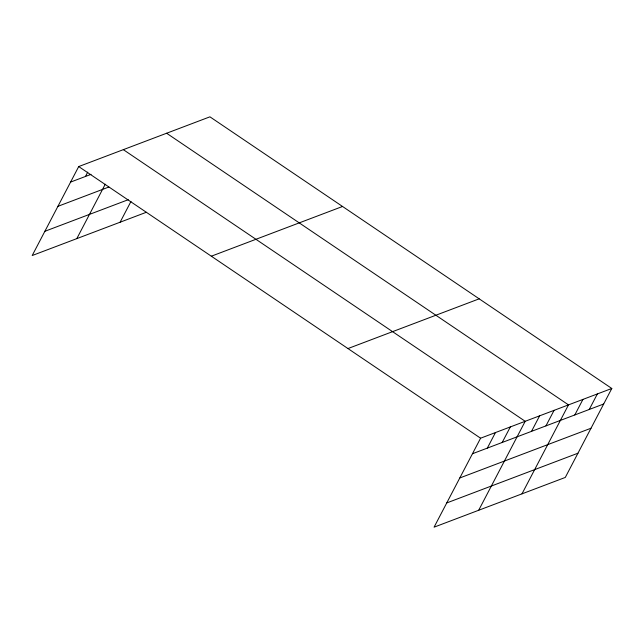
<?xml version="1.0" encoding="UTF-8"?>
<svg xmlns="http://www.w3.org/2000/svg" width="644" height="644" viewBox="0 0 644 644"><rect width="100%" height="100%" fill="white"/><g stroke="black" fill="none" stroke-linecap="round" stroke-linejoin="round"><path stroke-width="0.97" d="M611.8 388.469L480.585 438.202L434.072 527.17L565.287 477.437L611.8 388.469L209.928 116.83L78.713 166.563L32.2 255.531L146.277 212.295M85.459 176.456L87.721 172.141M76.813 238.618L105.254 184.224M120.114 222.212L130.974 201.435M487.331 448.103L495.453 432.567M502.207 442.46L510.33 426.932M478.685 510.265L525.198 421.297L123.326 149.65M531.509 431.359L539.632 415.823M545.943 425.885L554.065 410.349M521.986 493.851L568.499 404.883L166.627 133.244M574.81 414.945L582.933 399.409M589.244 409.479L597.366 393.943M70.59 182.091L91.037 174.347M57.92 206.33L108.852 187.026M44.871 231.293L128.277 199.688M211.329 256.199L342.544 206.474M347.969 348.557L479.184 298.832M472.463 453.738L603.678 404.005M459.792 477.969L591.007 428.236M446.743 502.94L577.958 453.207M78.713 166.563L480.585 438.202"/></g></svg>
